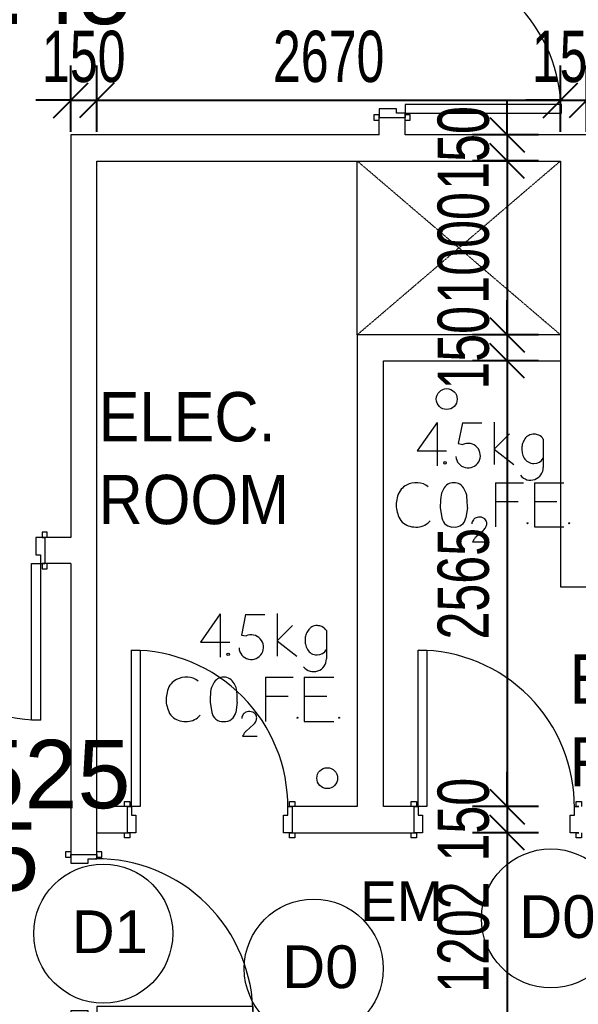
# Model space of a CAD drawing. Header units: millimetres. Extents: x 12827 to 178996, y -27589 to 73652.
# Drawn here: x 78545 to 81762, y 10872 to 16537 of the extents above; entities that cross this region are included whole.
import ezdxf

# ---------------------------------------------------------------- set-up
doc = ezdxf.new("R2010")
doc.units = ezdxf.units.MM
doc.linetypes.add('Car Lift Hidden', pattern=[1.6, 0.8, -0.8])
for name, color, linetype, lineweight in [('A-ANNO-DIMS', 211, 'Continuous', 5), ('A-ANNO-NOTE', 131, 'Continuous', 25), ('A-DETL', 90, 'Continuous', 9), ('A-DETL-GENF', 92, 'Continuous', 20), ('A-DOOR', 31, 'Continuous', 20), ('A-DOOR-FRAM', 31, 'Continuous', 30), ('A-FLOR', 192, 'Continuous', 9), ('A-WALL', 113, 'Continuous', 20), ('G-ANNO-TEXT', 231, 'Continuous', 5)]:
    doc.layers.add(name, color=color, linetype=linetype, lineweight=lineweight)
doc.styles.add('Arial_1', font='arial.ttf', dxfattribs={"height": 393.413174})
doc.styles.add('Arial_2', font='arial.ttf', dxfattribs={"width": 0.7, "height": 295.05988})
doc.styles.add('Swis721 BT_1', font='swiss.ttf', dxfattribs={"width": 0.89, "height": 283.821263})
doc.styles.add('Swis721 BT_5', font='swiss.ttf', dxfattribs={"height": 1.135285})
doc.styles.add('Swis721 BT_6', font='swiss.ttf', dxfattribs={"height": 245.978428})
doc.dimstyles.new('Linear_-_1_5mm_Arial', dxfattribs={"dimscale": 304.8, "dimtxt": 300, "dimasz": 0.656168, "dimexe": 0.656168, "dimexo": 0.0625, "dimgap": 0.328084, "dimtad": 1, "dimdec": 0, "dimzin": 0, "dimdsep": 46, "dimtxsty": 'Arial_2', "dimblk1": 'OBLIQUE', "dimblk2": 'OBLIQUE', "dimsah": 1, "dimcen": 0.09, "dimadec": 0, "dimazin": 0, "dimtfac": 1, "dimtdec": 4, "dimtix": 1, "dimtmove": 0, "dimatfit": 3, "dimfxl": 0.656168, "dimfxlon": 1, "dimtvp": 1, "dimtolj": 1, "dimtzin": 0, "dimarcsym": 2})

# ---------------------------------------------------------------- blocks, each defined once
blk = doc.blocks.new('DLN-Double Door__X03_ - _M31x_1800 x 2000 _WH_-16954913-Copy of 1_F')
at = {"layer": 'A-DOOR', "lineweight": 15}
for p, q in [((-850, -75), (-900, -75)), ((-900, -75), (-900, -975)), ((-850, -975), (-850, -75)), ((850, -75), (900, -75)), ((850, -975), (850, -75)), ((900, -75), (900, -975)), ((-900, -975), (-850, -975)), ((900, -975), (850, -975))]:
    blk.add_line(p, q, dxfattribs=at)
for centre, start, end in [((-900, -75), 270, 0.5), ((900, -75), 179.5, 270)]:
    blk.add_arc(centre, 900, start, end, dxfattribs=at)
at = {"layer": 'A-DOOR-FRAM', "lineweight": 15}
for p, q in [((-910, 105), (-940, 105)), ((-940, 105), (-940, 75)), ((-925, 75), (-910, 75)), ((-875, 75), (-925, 75)), ((-910, 75), (-910, 105)), ((-875, -25), (-875, 75)), ((875, 75), (875, -25)), ((925, 75), (875, 75)), ((940, 105), (910, 105)), ((910, 105), (910, 75)), ((910, 75), (925, 75)), ((940, 75), (940, 105)), ((-900, -75), (-900, -25)), ((-900, -25), (-875, -25)), ((875, -25), (900, -25)), ((900, -25), (900, -75)), ((-940, -75), (-940, -105)), ((-940, -105), (-910, -105)), ((-910, -75), (-925, -75)), ((-925, -75), (-900, -75)), ((-910, -105), (-910, -75)), ((900, -75), (925, -75)), ((925, -75), (910, -75)), ((910, -75), (910, -105)), ((910, -105), (940, -105)), ((940, -105), (940, -75))]:
    blk.add_line(p, q, dxfattribs=at)
blk = doc.blocks.new('DLN-Single Door__X01_ - _M05y_ 900 x 2200 _WH_-16935531-Copy of 1_F')
at = {"layer": 'A-DOOR', "lineweight": 15}
for p, q in [((-460, 105), (-490, 105)), ((-490, 105), (-490, 75)), ((-475, 75), (-460, 75)), ((-460, 75), (-460, 105)), ((490, 105), (460, 105)), ((460, 105), (460, 75)), ((460, 75), (475, 75)), ((490, 75), (490, 105)), ((-490, -75), (-490, -105)), ((-490, -105), (-460, -105)), ((-460, -75), (-475, -75)), ((-460, -105), (-460, -75)), ((-400, -75), (-450, -75)), ((-450, -75), (-450, -975)), ((-400, -975), (-400, -75)), ((475, -75), (460, -75)), ((460, -75), (460, -105)), ((460, -105), (490, -105)), ((490, -105), (490, -75)), ((-450, -975), (-400, -975))]:
    blk.add_line(p, q, dxfattribs=at)
blk.add_arc((-450, -75), 900, 270, 0.5, dxfattribs=at)
at = {"layer": 'A-DOOR-FRAM', "lineweight": 15}
for p, q in [((-425, 75), (-475, 75)), ((-425, -25), (-425, 75)), ((425, 75), (425, -25)), ((475, 75), (425, 75)), ((-450, -75), (-450, -25)), ((-450, -25), (-425, -25)), ((425, -25), (450, -25)), ((450, -25), (450, -75)), ((-475, -75), (-450, -75)), ((450, -75), (475, -75))]:
    blk.add_line(p, q, dxfattribs=at)
blk = doc.blocks.new('DLN-Single Door__X01_ - _M05x_ 900 x 2000 _WH_-16935532-Copy of 1_F')
at = {"layer": 'A-DOOR', "lineweight": 15}
for p, q in [((-460, 105), (-490, 105)), ((-490, 105), (-490, 75)), ((-475, 75), (-460, 75)), ((-460, 75), (-460, 105)), ((490, 105), (460, 105)), ((460, 105), (460, 75)), ((460, 75), (475, 75)), ((490, 75), (490, 105)), ((-490, -75), (-490, -105)), ((-490, -105), (-460, -105)), ((-460, -75), (-475, -75)), ((-460, -105), (-460, -75)), ((-400, -75), (-450, -75)), ((-450, -75), (-450, -975)), ((-400, -975), (-400, -75)), ((475, -75), (460, -75)), ((460, -75), (460, -105)), ((460, -105), (490, -105)), ((490, -105), (490, -75)), ((-450, -975), (-400, -975))]:
    blk.add_line(p, q, dxfattribs=at)
blk.add_arc((-450, -75), 900, 270, 0.5, dxfattribs=at)
at = {"layer": 'A-DOOR-FRAM', "lineweight": 15}
for p, q in [((-425, 75), (-475, 75)), ((-425, -25), (-425, 75)), ((425, 75), (425, -25)), ((475, 75), (425, 75)), ((-450, -75), (-450, -25)), ((-450, -25), (-425, -25)), ((425, -25), (450, -25)), ((450, -25), (450, -75)), ((-475, -75), (-450, -75)), ((450, -75), (475, -75))]:
    blk.add_line(p, q, dxfattribs=at)
blk = doc.blocks.new('DLN-Single Door__X01_ - _M02a_ 900 x 2450 _WH_-16935534-Copy of 1_F')
at = {"layer": 'A-DOOR', "lineweight": 15}
for p, q in [((-450, 975), (-400, 975)), ((-450, 75), (-450, 975)), ((-400, 975), (-400, 75)), ((-490, 105), (-460, 105)), ((-490, 75), (-490, 105)), ((-460, 75), (-475, 75)), ((-460, 105), (-460, 75)), ((-400, 75), (-450, 75)), ((460, 75), (460, 105)), ((460, 105), (490, 105)), ((475, 75), (460, 75)), ((490, 105), (490, 75)), ((-490, -105), (-490, -75)), ((-460, -105), (-490, -105)), ((-475, -75), (-460, -75)), ((-460, -75), (-460, -105)), ((460, -105), (460, -75)), ((460, -75), (475, -75)), ((490, -105), (460, -105)), ((490, -75), (490, -105))]:
    blk.add_line(p, q, dxfattribs=at)
blk.add_arc((-450, 75), 900, 359.5, 90, dxfattribs=at)
at = {"layer": 'A-DOOR-FRAM', "lineweight": 15}
for p, q in [((-475, 75), (-450, 75)), ((-450, 75), (-450, 25)), ((450, 75), (475, 75)), ((450, 25), (450, 75)), ((-450, 25), (-425, 25)), ((-425, 25), (-425, -75)), ((425, 25), (450, 25)), ((425, -75), (425, 25)), ((-425, -75), (-475, -75)), ((475, -75), (425, -75))]:
    blk.add_line(p, q, dxfattribs=at)
blk = doc.blocks.new('DLN_2D- CO2F_E - COFE-19082814-Copy of 1_F')
at = {"layer": 'A-DETL-GENF'}
for p, q in [((-755.6, 938.6), (-870, 775.2)), ((-755.6, 938.6), (-755.6, 689.2)), ((-610.6, 935.1), (-633.7, 816.2)), ((-610.6, 935.1), (-499, 935.1)), ((-427.7, 939.8), (-427.7, 695.7)), ((-427.7, 784.1), (-339.5, 872.2)), ((-633.7, 816.2), (-607.6, 811.2)), ((-144.3, 842), (-144.3, 679.7)), ((-870, 775.2), (-701.3, 775.2)), ((-427.7, 784.1), (-314.6, 695.7)), ((-495.5, 574.6), (-335.5, 574.6)), ((-495.5, 574.6), (-495.5, 319.7)), ((-272.4, 574.6), (-102.4, 574.6)), ((-272.4, 574.6), (-272.4, 319.7)), ((-495.5, 465.5), (-365.5, 465.5)), ((-272.4, 465.5), (-142.4, 465.5)), ((-813.9, 430.9), (-804.5, 371.7)), ((-657.7, 430.9), (-667.1, 371.7)), ((-607.1, 264.2), (-565.4, 301.3)), ((-272.4, 319.7), (-102.4, 319.7)), ((-627.8, 233.9), (-544.2, 233.9))]:
    blk.add_line(p, q, dxfattribs=at)
for centre, radius in [((-710.5, 705.8), 7.48), ((-311.8, 340.8), 3), ((-71.5, 340.8), 3), ((-140, -6.8), 60)]:
    blk.add_circle(centre, radius, dxfattribs=at)
for centre, radius, start, end in [((-199.3, 809.7), 61.4, 118.4863, 146.781), ((-199.3, 809.7), 61.4, 87.5137, 118.4863), ((-199.8, 797.9), 73.2, 66.4863, 87.5137), ((-193.6, 812.4), 57.4, 31.0497, 66.4863), ((-577.5, 747.2), 70.7, 183.8046, 115.1955), ((-187.5, 791.2), 80.3, 161.219, 180.781), ((-153.3, 779.6), 116.4, 146.781, 161.219), ((-85.2, 792.6), 182.6, 180.781, 189.219), ((-181.4, 777), 85.2, 189.219, 210.781), ((-199.3, 766.3), 64.4, 210.781, 239.219), ((-199.3, 766.3), 64.4, 239.219, 271.0549), ((-199.3, 766.3), 64.4, 271.0549, 328.5853), ((-218.2, 679.7), 73.8, 218.3959, 0), ((-948.9, 441), 133.5, 87.6545, 116.6047), ((-947.5, 475.6), 98.9, 49.3487, 87.6545), ((-737.9, 511.8), 62.8, 88.1154, 155.8846), ((-733.7, 511.8), 62.8, 24.1154, 91.8846), ((-962.4, 471.1), 100.5, 139.3393, 165.241), ((-962.4, 471.1), 100.5, 117.3794, 139.3393), ((-712.5, 482.6), 99.2, 146.4031, 175.5969), ((-759.1, 482.6), 99.2, 4.4031, 33.5969), ((-956.7, 442.9), 111.7, 173.0655, 194.7367), ((-767.8, 418.3), 302.2, 164.9644, 172.7557), ((18.3, 426.3), 832.2, 175.5969, 179.6803), ((-1489.9, 426.3), 832.2, 0.3197, 4.4031), ((-668.5, 522), 410.6, 195.1825, 200.7734), ((-980.7, 403.3), 76.5, 200.5788, 234.8357), ((-957, 438.8), 119.2, 235.3378, 254.6622), ((-948.9, 418.8), 99.8, 297.0921, 320.3091), ((-743.2, 381.4), 62.1, 189, 276.8019), ((-728.4, 381.4), 62.1, 263.1981, 351), ((-592.6, 336.4), 39.4, 141.0169, 178.9831), ((-592.6, 336.4), 39.4, 112.8661, 141.0169), ((-592.6, 336.4), 39.4, 90.3809, 112.8661), ((-586.5, 332.2), 44, 77.7176, 98.2824), ((-587.5, 327.9), 48.4, 58.2824, 77.7176), ((-577.6, 343.9), 29.6, 35.7176, 58.2824), ((-588.5, 336.1), 43.1, 18.2824, 35.7176), ((-574.2, 340.8), 28, 357.7176, 18.2824), ((-951.7, 459.5), 140.6, 254.7908, 273.2092), ((-948.9, 418.8), 99.8, 272.9079, 297.0921), ((-624.3, 362.4), 84.9, 313.9551, 330.0449), ((-658.8, 364.3), 116.8, 337.7231, 342.2769), ((-575.9, 337.8), 29.7, 342.2769, 3.7231), ((-501.5, 172.8), 140.4, 145.8137, 154.1863), ((-551.2, 206.6), 80.3, 134.1863, 145.8137)]:
    blk.add_arc(centre, radius, start, end, dxfattribs=at)
blk = doc.blocks.new('DLN_2D- CO2F_E - COFE-19082815-Copy of 1_F')
at = {"layer": 'A-DETL-GENF'}
for p, q in [((-195.2, -140.8), (-309.6, -304.2)), ((-195.2, -140.8), (-195.2, -390.1)), ((-50.3, -144.3), (-73.4, -263.1)), ((-50.3, -144.3), (61.4, -144.3)), ((132.6, -139.5), (132.6, -383.7)), ((132.6, -295.3), (220.8, -207.1)), ((-73.4, -263.1), (-47.2, -268.2)), ((416, -237.4), (416, -399.6)), ((-309.6, -304.2), (-140.9, -304.2)), ((132.6, -295.3), (245.8, -383.7)), ((141.1, -487.8), (301.1, -487.8)), ((141.1, -487.8), (141.1, -742.6)), ((364.3, -487.8), (534.3, -487.8)), ((364.3, -487.8), (364.3, -742.6)), ((141.1, -596.9), (271.1, -596.9)), ((364.3, -596.9), (494.3, -596.9)), ((-177.2, -631.4), (-167.8, -690.6)), ((-21.1, -631.4), (-30.5, -690.6)), ((29.5, -798.2), (71.3, -761.1)), ((364.3, -742.6), (534.3, -742.6)), ((8.8, -828.4), (92.5, -828.4))]:
    blk.add_line(p, q, dxfattribs=at)
for centre, radius in [((-140, -6.8), 60), ((-150.1, -373.6), 7.48), ((324.9, -721.5), 3), ((565.2, -721.5), 3)]:
    blk.add_circle(centre, radius, dxfattribs=at)
for centre, radius, start, end in [((361, -269.7), 61.4, 118.4863, 146.781), ((361, -269.7), 61.4, 87.5137, 118.4863), ((360.5, -281.4), 73.2, 66.4863, 87.5137), ((366.8, -267), 57.4, 31.0497, 66.4863), ((-17.1, -332.2), 70.7, 183.8046, 115.1955), ((372.9, -288.2), 80.3, 161.219, 180.781), ((407, -299.8), 116.4, 146.781, 161.219), ((475.1, -286.8), 182.6, 180.781, 189.219), ((379, -302.4), 85.2, 189.219, 210.781), ((361.1, -313.1), 64.4, 210.781, 239.219), ((361.1, -313.1), 64.4, 239.219, 271.0549), ((361.1, -313.1), 64.4, 271.0549, 328.5853), ((342.2, -399.6), 73.8, 218.3959, 0), ((-325.8, -591.2), 100.5, 117.3794, 139.3393), ((-312.2, -621.3), 133.5, 87.6545, 116.6047), ((-310.8, -586.7), 98.9, 49.3487, 87.6545), ((-101.2, -550.5), 62.8, 88.1154, 155.8846), ((-97.1, -550.5), 62.8, 24.1154, 91.8846), ((-131.1, -644), 302.2, 164.9644, 172.7557), ((-325.8, -591.2), 100.5, 139.3393, 165.241), ((-75.9, -579.7), 99.2, 146.4031, 175.5969), ((-122.4, -579.7), 99.2, 4.4031, 33.5969), ((-320, -619.4), 111.7, 173.0655, 194.7367), ((654.9, -636), 832.2, 175.5969, 179.6803), ((-853.2, -636), 832.2, 0.3197, 4.4031), ((-31.8, -540.3), 410.6, 195.1825, 200.7734), ((-344.1, -659), 76.5, 200.5788, 234.8357), ((-320.4, -623.5), 119.2, 235.3378, 254.6622), ((-312.2, -643.5), 99.8, 272.9079, 297.0921), ((-312.2, -643.5), 99.8, 297.0921, 320.3091), ((-106.5, -680.9), 62.1, 189, 276.8019), ((-91.8, -680.9), 62.1, 263.1981, 351), ((44, -726), 39.4, 141.0169, 178.9831), ((44, -726), 39.4, 112.8661, 141.0169), ((44, -726), 39.4, 90.3809, 112.8661), ((50.1, -730.1), 44, 77.7176, 98.2824), ((49.2, -734.4), 48.4, 58.2824, 77.7176), ((59.1, -718.4), 29.6, 35.7176, 58.2824), ((48.1, -726.3), 43.1, 18.2824, 35.7176), ((-22.2, -698.1), 116.8, 337.7231, 342.2769), ((62.5, -721.5), 28, 357.7176, 18.2824), ((60.8, -724.6), 29.7, 342.2769, 3.7231), ((-315, -602.8), 140.6, 254.7908, 273.2092), ((12.3, -699.9), 84.9, 313.9551, 330.0449), ((135.2, -889.5), 140.4, 145.8137, 154.1863), ((85.5, -855.7), 80.3, 134.1863, 145.8137)]:
    blk.add_arc(centre, radius, start, end, dxfattribs=at)
blk = doc.blocks.new('GBP_Door Mark - 2 x 1_3_RT_ Border WHITE-4013245-Copy of 1_F')
at = {"layer": 'A-ANNO-NOTE', "lineweight": 5}
blk.add_circle((-31.356, 27.261), 2, dxfattribs=at)
blk = doc.blocks.new('_Oblique')
at = {"color": 0, "linetype": 'ByBlock', "lineweight": -2}
blk.add_line((-0.5, -0.5), (0.5, 0.5), dxfattribs=at)
blk = doc.blocks.new('DIMBLOCK111-Copy of 1_F')
at = {"layer": 'A-ANNO-DIMS', "color": 0, "lineweight": -2, "transparency": 16777216}
for p, q in [((78839.3, 15892.4), (78839.3, 16273.4)), ((78989.3, 15892.4), (78989.3, 16273.4)), ((78839.3, 16073.4), (78639.3, 16073.4)), ((78839.3, 16073.4), (78989.3, 16073.4)), ((78989.3, 16073.4), (79189.3, 16073.4))]:
    blk.add_line(p, q, dxfattribs=at)
at = {"layer": 'Defpoints', "color": 0, "transparency": 16777216}
for p in [(78989.3, 16073.4), (78839.3, 15873.4), (78989.3, 15873.4)]:
    blk.add_point(p, dxfattribs=at)
at = {"layer": 'A-ANNO-DIMS', "color": 0, "lineweight": -2, "transparency": 16777216, "xscale": 200, "yscale": 200, "zscale": 200}
blk.add_blockref('_Oblique', (78839.3, 16073.4), dxfattribs=at)
at = {"layer": 'A-ANNO-DIMS', "color": 0, "lineweight": -2, "transparency": 16777216, "xscale": 200, "yscale": 200, "zscale": 200, "rotation": 180}
blk.add_blockref('_Oblique', (78989.3, 16073.4), dxfattribs=at)
at = {"layer": 'A-ANNO-DIMS', "color": 0, "transparency": 16777216, "insert": (78914.3, 16324), "char_height": 295.06, "width": 564.923, "attachment_point": 5, "style": 'Arial_2'}
blk.add_mtext('\\A1;150', dxfattribs=at)
blk = doc.blocks.new('DIMBLOCK112-Copy of 1_F')
at = {"layer": 'A-ANNO-DIMS', "color": 0, "lineweight": -2, "transparency": 16777216}
for p, q in [((78989.3, 15892.4), (78989.3, 16273.4)), ((81659.3, 15892.4), (81659.3, 16273.4)), ((78989.3, 16073.4), (81659.3, 16073.4))]:
    blk.add_line(p, q, dxfattribs=at)
at = {"layer": 'Defpoints', "color": 0, "transparency": 16777216}
for p in [(81659.3, 16073.4), (78989.3, 15873.4), (81659.3, 15873.4)]:
    blk.add_point(p, dxfattribs=at)
at = {"layer": 'A-ANNO-DIMS', "color": 0, "lineweight": -2, "transparency": 16777216, "xscale": 200, "yscale": 200, "zscale": 200, "rotation": 180}
blk.add_blockref('_Oblique', (78989.3, 16073.4), dxfattribs=at)
at = {"layer": 'A-ANNO-DIMS', "color": 0, "lineweight": -2, "transparency": 16777216, "xscale": 200, "yscale": 200, "zscale": 200}
blk.add_blockref('_Oblique', (81659.3, 16073.4), dxfattribs=at)
at = {"layer": 'A-ANNO-DIMS', "color": 0, "transparency": 16777216, "insert": (80324.3, 16324), "char_height": 295.06, "width": 753.231, "attachment_point": 5, "style": 'Arial_2'}
blk.add_mtext('\\A1;2670', dxfattribs=at)
blk = doc.blocks.new('DIMBLOCK113-Copy of 1_F')
at = {"layer": 'A-ANNO-DIMS', "color": 0, "lineweight": -2, "transparency": 16777216}
for p, q in [((81659.3, 15892.4), (81659.3, 16273.4)), ((81809.3, 15892.4), (81809.3, 16273.4)), ((81659.3, 16073.4), (81459.3, 16073.4)), ((81659.3, 16073.4), (81809.3, 16073.4)), ((81809.3, 16073.4), (82009.3, 16073.4))]:
    blk.add_line(p, q, dxfattribs=at)
at = {"layer": 'Defpoints', "color": 0, "transparency": 16777216}
for p in [(81809.3, 16073.4), (81659.3, 15873.4), (81809.3, 15873.4)]:
    blk.add_point(p, dxfattribs=at)
at = {"layer": 'A-ANNO-DIMS', "color": 0, "lineweight": -2, "transparency": 16777216, "xscale": 200, "yscale": 200, "zscale": 200}
blk.add_blockref('_Oblique', (81659.3, 16073.4), dxfattribs=at)
at = {"layer": 'A-ANNO-DIMS', "color": 0, "lineweight": -2, "transparency": 16777216, "xscale": 200, "yscale": 200, "zscale": 200, "rotation": 180}
blk.add_blockref('_Oblique', (81809.3, 16073.4), dxfattribs=at)
at = {"layer": 'A-ANNO-DIMS', "color": 0, "transparency": 16777216, "insert": (81734.3, 16324), "char_height": 295.06, "width": 564.923, "attachment_point": 5, "style": 'Arial_2'}
blk.add_mtext('\\A1;150', dxfattribs=at)
blk = doc.blocks.new('DIMBLOCK114-Copy of 1_F')
at = {"layer": 'A-ANNO-DIMS', "color": 0, "lineweight": -2, "transparency": 16777216}
for p, q in [((81809.3, 15892.4), (81809.3, 16273.4)), ((83419.3, 15892.4), (83419.3, 16273.4)), ((81809.3, 16073.4), (83419.3, 16073.4))]:
    blk.add_line(p, q, dxfattribs=at)
at = {"layer": 'Defpoints', "color": 0, "transparency": 16777216}
for p in [(83419.3, 16073.4), (81809.3, 15873.4), (83419.3, 15873.4)]:
    blk.add_point(p, dxfattribs=at)
at = {"layer": 'A-ANNO-DIMS', "color": 0, "lineweight": -2, "transparency": 16777216, "xscale": 200, "yscale": 200, "zscale": 200, "rotation": 180}
blk.add_blockref('_Oblique', (81809.3, 16073.4), dxfattribs=at)
at = {"layer": 'A-ANNO-DIMS', "color": 0, "lineweight": -2, "transparency": 16777216, "xscale": 200, "yscale": 200, "zscale": 200}
blk.add_blockref('_Oblique', (83419.3, 16073.4), dxfattribs=at)
at = {"layer": 'A-ANNO-DIMS', "color": 0, "transparency": 16777216, "insert": (82614.3, 16324), "char_height": 295.06, "width": 753.231, "attachment_point": 5, "style": 'Arial_2'}
blk.add_mtext('\\A1;1610', dxfattribs=at)
blk = doc.blocks.new('DIMBLOCK121-Copy of 1_F')
at = {"layer": 'A-ANNO-DIMS', "color": 0, "lineweight": -2, "transparency": 16777216}
for p, q in [((81351.8, 15874.2), (81351.8, 16074.2)), ((81532.7, 15874.2), (81151.8, 15874.2)), ((81351.8, 15874.2), (81351.8, 15724.2)), ((81532.7, 15724.2), (81151.8, 15724.2)), ((81351.8, 15724.2), (81351.8, 15524.2))]:
    blk.add_line(p, q, dxfattribs=at)
at = {"layer": 'Defpoints', "color": 0, "transparency": 16777216}
for p in [(81551.8, 15874.2), (81351.8, 15724.2), (81551.8, 15724.2)]:
    blk.add_point(p, dxfattribs=at)
at = {"layer": 'A-ANNO-DIMS', "color": 0, "lineweight": -2, "transparency": 16777216, "xscale": 200, "yscale": 200, "zscale": 200}
for p, rotation in [((81351.8, 15874.2), 270), ((81351.8, 15724.2), 90)]:
    blk.add_blockref('_Oblique', p, dxfattribs=dict(at, rotation=rotation))
at = {"layer": 'A-ANNO-DIMS', "color": 0, "transparency": 16777216, "insert": (81101.1, 15799.2), "char_height": 295.06, "width": 564.923, "attachment_point": 5, "rotation": 90, "style": 'Arial_2'}
blk.add_mtext('\\A1;150', dxfattribs=at)
blk = doc.blocks.new('DIMBLOCK122-Copy of 1_F')
at = {"layer": 'A-ANNO-DIMS', "color": 0, "lineweight": -2, "transparency": 16777216}
for p, q in [((81532.7, 15724.2), (81151.8, 15724.2)), ((81351.8, 15724.2), (81351.8, 14724.2)), ((81532.7, 14724.2), (81151.8, 14724.2))]:
    blk.add_line(p, q, dxfattribs=at)
at = {"layer": 'Defpoints', "color": 0, "transparency": 16777216}
for p in [(81551.8, 15724.2), (81351.8, 14724.2), (81551.8, 14724.2)]:
    blk.add_point(p, dxfattribs=at)
at = {"layer": 'A-ANNO-DIMS', "color": 0, "lineweight": -2, "transparency": 16777216, "xscale": 200, "yscale": 200, "zscale": 200}
for p, rotation in [((81351.8, 15724.2), 90), ((81351.8, 14724.2), 270)]:
    blk.add_blockref('_Oblique', p, dxfattribs=dict(at, rotation=rotation))
at = {"layer": 'A-ANNO-DIMS', "color": 0, "transparency": 16777216, "insert": (81101.1, 15224.2), "char_height": 295.06, "width": 753.231, "attachment_point": 5, "rotation": 90, "style": 'Arial_2'}
blk.add_mtext('\\A1;1000', dxfattribs=at)
blk = doc.blocks.new('DIMBLOCK123-Copy of 1_F')
at = {"layer": 'A-ANNO-DIMS', "color": 0, "lineweight": -2, "transparency": 16777216}
for p, q in [((81351.8, 14724.2), (81351.8, 14924.2)), ((81532.7, 14724.2), (81151.8, 14724.2)), ((81351.8, 14724.2), (81351.8, 14574.2)), ((81532.7, 14574.2), (81151.8, 14574.2)), ((81351.8, 14574.2), (81351.8, 14374.2))]:
    blk.add_line(p, q, dxfattribs=at)
at = {"layer": 'Defpoints', "color": 0, "transparency": 16777216}
for p in [(81551.8, 14724.2), (81351.8, 14574.2), (81551.8, 14574.2)]:
    blk.add_point(p, dxfattribs=at)
at = {"layer": 'A-ANNO-DIMS', "color": 0, "lineweight": -2, "transparency": 16777216, "xscale": 200, "yscale": 200, "zscale": 200}
for p, rotation in [((81351.8, 14724.2), 270), ((81351.8, 14574.2), 90)]:
    blk.add_blockref('_Oblique', p, dxfattribs=dict(at, rotation=rotation))
at = {"layer": 'A-ANNO-DIMS', "color": 0, "transparency": 16777216, "insert": (81101.1, 14649.2), "char_height": 295.06, "width": 564.923, "attachment_point": 5, "rotation": 90, "style": 'Arial_2'}
blk.add_mtext('\\A1;150', dxfattribs=at)
blk = doc.blocks.new('DIMBLOCK124-Copy of 1_F')
at = {"layer": 'A-ANNO-DIMS', "color": 0, "lineweight": -2, "transparency": 16777216}
for p, q in [((81532.7, 14574.2), (81151.8, 14574.2)), ((81351.8, 14574.2), (81351.8, 12009.2)), ((81532.7, 12009.2), (81151.8, 12009.2))]:
    blk.add_line(p, q, dxfattribs=at)
at = {"layer": 'Defpoints', "color": 0, "transparency": 16777216}
for p in [(81551.8, 14574.2), (81351.8, 12009.2), (81551.8, 12009.2)]:
    blk.add_point(p, dxfattribs=at)
at = {"layer": 'A-ANNO-DIMS', "color": 0, "lineweight": -2, "transparency": 16777216, "xscale": 200, "yscale": 200, "zscale": 200}
for p, rotation in [((81351.8, 14574.2), 90), ((81351.8, 12009.2), 270)]:
    blk.add_blockref('_Oblique', p, dxfattribs=dict(at, rotation=rotation))
at = {"layer": 'A-ANNO-DIMS', "color": 0, "transparency": 16777216, "insert": (81101.1, 13291.7), "char_height": 295.06, "width": 753.231, "attachment_point": 5, "rotation": 90, "style": 'Arial_2'}
blk.add_mtext('\\A1;2565', dxfattribs=at)
blk = doc.blocks.new('DIMBLOCK125-Copy of 1_F')
at = {"layer": 'A-ANNO-DIMS', "color": 0, "lineweight": -2, "transparency": 16777216}
for p, q in [((81351.8, 12009.2), (81351.8, 12209.2)), ((81532.7, 12009.2), (81151.8, 12009.2)), ((81351.8, 12009.2), (81351.8, 11859.2)), ((81532.7, 11859.2), (81151.8, 11859.2)), ((81351.8, 11859.2), (81351.8, 11659.2))]:
    blk.add_line(p, q, dxfattribs=at)
at = {"layer": 'Defpoints', "color": 0, "transparency": 16777216}
for p in [(81551.8, 12009.2), (81351.8, 11859.2), (81551.8, 11859.2)]:
    blk.add_point(p, dxfattribs=at)
at = {"layer": 'A-ANNO-DIMS', "color": 0, "lineweight": -2, "transparency": 16777216, "xscale": 200, "yscale": 200, "zscale": 200}
for p, rotation in [((81351.8, 12009.2), 270), ((81351.8, 11859.2), 90)]:
    blk.add_blockref('_Oblique', p, dxfattribs=dict(at, rotation=rotation))
at = {"layer": 'A-ANNO-DIMS', "color": 0, "transparency": 16777216, "insert": (81101.1, 11934.2), "char_height": 295.06, "width": 564.923, "attachment_point": 5, "rotation": 90, "style": 'Arial_2'}
blk.add_mtext('\\A1;150', dxfattribs=at)
blk = doc.blocks.new('DIMBLOCK126-Copy of 1_F')
at = {"layer": 'A-ANNO-DIMS', "color": 0, "lineweight": -2, "transparency": 16777216}
for p, q in [((81532.7, 11859.2), (81151.8, 11859.2)), ((81351.8, 11859.2), (81351.8, 10657.5)), ((81532.7, 10657.5), (81151.8, 10657.5))]:
    blk.add_line(p, q, dxfattribs=at)
at = {"layer": 'Defpoints', "color": 0, "transparency": 16777216}
for p in [(81551.8, 11859.2), (81351.8, 10657.5), (81551.8, 10657.5)]:
    blk.add_point(p, dxfattribs=at)
at = {"layer": 'A-ANNO-DIMS', "color": 0, "lineweight": -2, "transparency": 16777216, "xscale": 200, "yscale": 200, "zscale": 200}
for p, rotation in [((81351.8, 11859.2), 90), ((81351.8, 10657.5), 270)]:
    blk.add_blockref('_Oblique', p, dxfattribs=dict(at, rotation=rotation))
at = {"layer": 'A-ANNO-DIMS', "color": 0, "transparency": 16777216, "insert": (81101.1, 11258.3), "char_height": 295.06, "width": 753.231, "attachment_point": 5, "rotation": 90, "style": 'Arial_2'}
blk.add_mtext('\\A1;1202', dxfattribs=at)
blk = doc.blocks.new('GBP_Door Mark - 2 x 1_3_R_T_ Border _EM_ON_-18777231-Copy of 1_F')
at = {"layer": 'A-ANNO-NOTE', "lineweight": 5}
blk.add_circle((-31.356, 27.261), 2, dxfattribs=at)
at = {"layer": 'A-ANNO-NOTE', "lineweight": 5, "insert": (-30.02, 29.767), "char_height": 1.1353, "width": 2.7792, "attachment_point": 1, "line_spacing_factor": 1.00667, "style": 'Swis721 BT_5'}
blk.add_mtext('EM', dxfattribs=at)

msp = doc.modelspace()

# ---------------------------------------------------------------- linework, layer by layer
at = {"layer": 'A-DETL', "linetype": 'Car Lift Hidden'}
for p, q in [((80489.29296, 14724.15212), (80489.29296, 15724.15212)), ((80489.29296, 15724.15212), (81659.29296, 14724.15212)), ((81659.29296, 15724.15212), (80489.29296, 14724.15212))]:
    msp.add_line(p, q, dxfattribs=at)
at = {"layer": 'A-FLOR'}
msp.add_line((80489.29296, 14724.15213), (80489.29296, 15724.15212), dxfattribs=at)
at = {"layer": 'A-WALL'}
for p, q in [((80614.29296, 15874.15213), (80614.29296, 15974.15213)), ((80614.29296, 15974.15213), (80764.29296, 15974.15213)), ((80764.29296, 15874.15213), (80764.29296, 15974.15213)), ((78839.29296, 15874.15213), (78839.29296, 13557.48546)), ((80614.29296, 15874.15213), (78839.29296, 15874.15213)), ((83414.29296, 15874.15213), (80764.29296, 15874.15213)), ((78989.29296, 11734.15213), (78989.29296, 15724.15213)), ((78989.29296, 15724.15213), (81659.29296, 15724.15213)), ((81659.29296, 15724.15213), (81659.29296, 13274.15213)), ((81659.29296, 14724.15213), (80489.29296, 14724.15213)), ((80489.29296, 14724.15213), (80489.29296, 12009.15213)), ((80639.29296, 14574.15213), (81659.29296, 14574.15213)), ((80639.29296, 12009.15213), (80639.29296, 14574.15213)), ((78839.29296, 13557.48546), (78689.29296, 13557.48546)), ((78689.29296, 13557.48546), (78689.29296, 13407.48546)), ((78839.29296, 13407.48546), (78689.29296, 13407.48546)), ((78839.29296, 13407.48546), (78839.29296, 11734.15213)), ((81659.29296, 13274.15213), (81809.29296, 13274.15213)), ((79164.29297, 12009.15213), (78989.29296, 12009.15213)), ((79164.29297, 12009.15213), (79164.29297, 11859.15213)), ((80489.29296, 12009.15213), (80114.29297, 12009.15213)), ((80114.29297, 12009.15213), (80114.29297, 11859.15213)), ((80814.29296, 12009.15213), (80639.29296, 12009.15213)), ((80814.29296, 12009.15213), (80814.29296, 11859.15213)), ((78989.29296, 11859.15213), (79164.29297, 11859.15213)), ((80114.29297, 11859.15213), (80814.29296, 11859.15213)), ((78839.29296, 11734.15213), (78989.29296, 11734.15213))]:
    msp.add_line(p, q, dxfattribs=at)

# ---------------------------------------------------------------- block references
at = {"layer": 'A-ANNO-NOTE', "lineweight": 5, "xscale": 200, "yscale": 200, "zscale": 200}
for p in [(87874.7907, 5913.73858), (86509.3886, 5624.97893)]:
    msp.add_blockref('GBP_Door Mark - 2 x 1_3_R_T_ Border _EM_ON_-18777231-Copy of 1_F', p, dxfattribs=at)
at = {"layer": 'A-ANNO-NOTE', "xscale": 200, "yscale": 200, "zscale": 200}
msp.add_blockref('GBP_Door Mark - 2 x 1_3_RT_ Border WHITE-4013245-Copy of 1_F', (85297.73603, 5826.23868), dxfattribs=at)
at = {"layer": 'A-DETL-GENF'}
for name, p in [('DLN_2D- CO2F_E - COFE-19082815-Copy of 1_F', (81144.29296, 14360.97987)), ('DLN_2D- CO2F_E - COFE-19082814-Copy of 1_F', (80456.19861, 12179.87146))]:
    msp.add_blockref(name, p, dxfattribs=at)
at = {"layer": 'A-DOOR', "lineweight": 15, "rotation": 90.00000000000001}
for name, p in [('DLN-Single Door__X01_ - _M05y_ 900 x 2200 _WH_-16935531-Copy of 1_F', (80689.29296, 16449.15213)), ('DLN-Single Door__X01_ - _M05x_ 900 x 2000 _WH_-16935532-Copy of 1_F', (78914.29296, 11259.15213))]:
    msp.add_blockref(name, p, dxfattribs=at)
at = {"layer": 'A-DOOR', "lineweight": 15}
for name, p in [('DLN-Double Door__X03_ - _M31x_1800 x 2000 _WH_-16954913-Copy of 1_F', (77764.29296, 13482.48546)), ('DLN-Single Door__X01_ - _M02a_ 900 x 2450 _WH_-16935534-Copy of 1_F', (79639.29297, 11934.15213)), ('DLN-Single Door__X01_ - _M02a_ 900 x 2450 _WH_-16935534-Copy of 1_F', (81289.29296, 11934.15213))]:
    msp.add_blockref(name, p, dxfattribs=at)

# ---------------------------------------------------------------- texts
at = {"layer": 'A-ANNO-NOTE', "lineweight": 5}
for s, insert, char_height, width, attachment_point, line_spacing_factor, style in [('+11.45', (77494.51233, 16905.01994), 393.413174, 2020.8, 1, 0.938532, 'Arial_1'), ('+11.525', (77182.08796, 12393.20689), 393.413174, 2385.6, 1, 0.938532, 'Arial_1'), ('+11.45', (76961.81235, 11919.52866), 393.413174, 2020.8, 1, 0.938532, 'Arial_1'), ('D0', (81641.11189, 11499.47483), 245.978428, 514.7814219, 2, 1.00667, 'Swis721 BT_6'), ('D1', (79064.05722, 11411.97494), 245.978428, 514.7814219, 2, 1.00667, 'Swis721 BT_6'), ('D0', (80275.70979, 11210.71518), 245.978428, 514.7814219, 2, 1.00667, 'Swis721 BT_6')]:
    msp.add_mtext(s, dxfattribs=dict(at, insert=insert, char_height=char_height, width=width, attachment_point=attachment_point, line_spacing_factor=line_spacing_factor, style=style))
at = {"layer": 'G-ANNO-TEXT', "color": 7, "char_height": 283.821263, "attachment_point": 1, "line_spacing_factor": 1.00667, "style": 'Swis721 BT_1'}
for s, insert, width in [('ELEC.\\PROOM', (78999.35772, 14394.58251), 1274.4), ('E.L.V.\\PRISER ROOM', (81711.80704, 12885.13255), 2588.4)]:
    msp.add_mtext(s, dxfattribs=dict(at, insert=insert, width=width))

# ---------------------------------------------------------------- dimensions: what is measured, and where the dimension line sits
at = {"layer": 'A-ANNO-DIMS'}
for base, p1, p2, override, picture, middle in [((78989.29296, 16073.37985), (78839.29296, 15873.37985), (78989.29296, 15873.37985), {"dimpost": '<>', "dimfxl": 150}, 'DIMBLOCK111-Copy of 1_F', (78914.29296, 16324.02945)), ((81659.29296, 16073.37985), (78989.29296, 15873.37985), (81659.29296, 15873.37985), {"dimpost": '<>', "dimfxl": 2669.999999}, 'DIMBLOCK112-Copy of 1_F', (80324.29296, 16324.02945)), ((81809.29296, 16073.37985), (81659.29296, 15873.37985), (81809.29296, 15873.37985), {"dimpost": '<>', "dimfxl": 150}, 'DIMBLOCK113-Copy of 1_F', (81734.29296, 16324.02945)), ((83419.29296, 16073.37985), (81809.29296, 15873.37985), (83419.29296, 15873.37985), {"dimpost": '<>', "dimfxl": 1609.999999}, 'DIMBLOCK114-Copy of 1_F', (82614.29296, 16324.02945))]:
    dim = msp.add_linear_dim(base=base, p1=p1, p2=p2, dimstyle='Linear_-_1_5mm_Arial', override=override, dxfattribs=at)
    dim.commit()
    dim.dimension.update_dxf_attribs({"geometry": picture, "text_midpoint": middle})
for base, p1, p2, override, picture, middle in [((81351.79944, 15724.15213), (81551.79944, 15874.15213), (81551.79944, 15724.15213), {"dimpost": '<>', "dimfxl": 150}, 'DIMBLOCK121-Copy of 1_F', (81101.14983, 15799.15213)), ((81351.79944, 14724.15213), (81551.79944, 15724.15213), (81551.79944, 14724.15213), {"dimpost": '<>', "dimfxl": 1000}, 'DIMBLOCK122-Copy of 1_F', (81101.14983, 15224.15213)), ((81351.79944, 14574.15213), (81551.79944, 14724.15213), (81551.79944, 14574.15213), {"dimpost": '<>', "dimfxl": 150}, 'DIMBLOCK123-Copy of 1_F', (81101.14983, 14649.15213)), ((81351.79944, 12009.15213), (81551.79944, 14574.15213), (81551.79944, 12009.15213), {"dimpost": '<>', "dimfxl": 2565}, 'DIMBLOCK124-Copy of 1_F', (81101.14983, 13291.65213)), ((81351.79944, 11859.15213), (81551.79944, 12009.15213), (81551.79944, 11859.15213), {"dimpost": '<>', "dimfxl": 150}, 'DIMBLOCK125-Copy of 1_F', (81101.14983, 11934.15213)), ((81351.79944, 10657.48546), (81551.79944, 11859.15213), (81551.79944, 10657.48546), {"dimpost": '<>', "dimfxl": 1201.666667}, 'DIMBLOCK126-Copy of 1_F', (81101.14983, 11258.31879))]:
    dim = msp.add_linear_dim(base=base, p1=p1, p2=p2, angle=90, dimstyle='Linear_-_1_5mm_Arial', override=override, dxfattribs=at)
    dim.commit()
    dim.dimension.update_dxf_attribs({"geometry": picture, "text_midpoint": middle})

doc.saveas('drawing.dxf')
